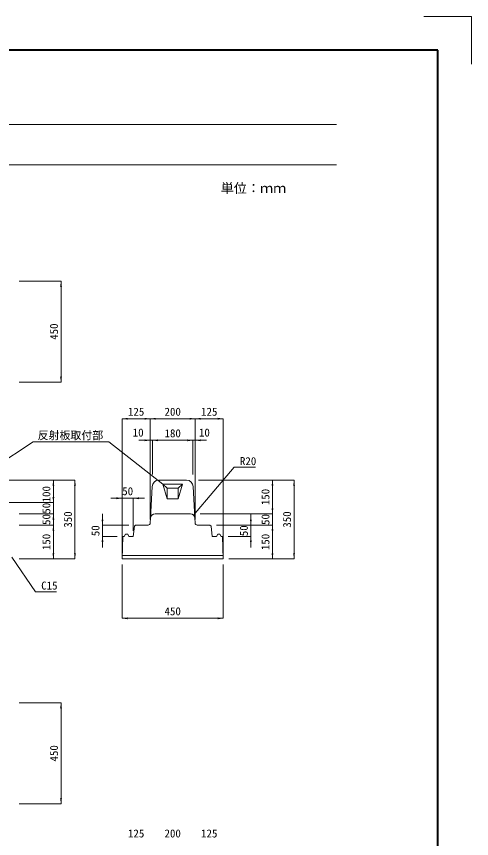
# Model space of a CAD drawing. Units: millimetres, scale not verified. Extents: x 19044 to 37689, y -9270 to 9420.
# Drawn here: x 29751 to 31774, y -4377 to -720 of the extents above; entities that cross this region are included whole.
import ezdxf
from ezdxf.enums import TextEntityAlignment as Align

# ---------------------------------------------------------------- set-up
doc = ezdxf.new("R2010")
doc.units = ezdxf.units.MM
doc.header["$LTSCALE"] = 25
for name, color, linetype, lineweight in [('Defpoints_6', 1, 'Continuous', 13), ('図枠', 7, 'Continuous', 5), ('寸法線', 7, 'Continuous', 9), ('引出線', 4, 'Continuous', 13), ('本体', 2, 'Continuous', 5)]:
    doc.layers.add(name, color=color, linetype=linetype, lineweight=lineweight)
doc.styles.add('ＭＳ ゴシック', font='')
doc.styles.get('ＭＳ ゴシック').set_extended_font_data('MS Gothic')

# ---------------------------------------------------------------- blocks, each defined once
blk = doc.blocks.new('filled_arrow')
at = {"color": 0, "linetype": 'Continuous', "lineweight": -2}
blk.add_solid([(7.5, 1.25), (0, 0), (7.5, -1.25)], dxfattribs=at)

msp = doc.modelspace()

# ---------------------------------------------------------------- linework, layer by layer
at = {"layer": 'Defpoints_6'}
for q in [(31562.06, -719.87), (31774.19, -932)]:
    msp.add_line((31774.19, -719.87), q, dxfattribs=at)
at = {"layer": '図枠', "lineweight": 40}
for p, q in [((31624.19, -869.87), (26074.19, -869.87)), ((31624.19, -9119.87), (31624.19, -869.87))]:
    msp.add_line(p, q, dxfattribs=at)
at = {"layer": '図枠', "lineweight": 13}
for p, q in [((26434.19, -1199.87), (31174.19, -1199.87)), ((26434.19, -1379.87), (31174.19, -1379.87))]:
    msp.add_line(p, q, dxfattribs=at)
at = {"layer": '寸法線', "lineweight": 13}
for p, q in [((29763.38, -1896.85), (29948.96, -1896.85)), ((29948.96, -1896.85), (29948.96, -2346.85)), ((29763.38, -2346.85), (29948.96, -2346.85)), ((30345.49, -2509.34), (30220.49, -2509.34)), ((30220.49, -3107.56), (30220.49, -2509.34)), ((30345.49, -2509.34), (30545.49, -2509.34)), ((30345.49, -2957.56), (30345.49, -2509.34)), ((30345.49, -2957.56), (30345.49, -2509.34)), ((30545.49, -2957.56), (30545.49, -2509.34)), ((30545.49, -2509.34), (30670.49, -2509.34)), ((30545.49, -2957.56), (30545.49, -2509.34)), ((30670.49, -3107.56), (30670.49, -2509.34)), ((30405.49, -2605.34), (30295.49, -2605.34)), ((30345.49, -2957.56), (30345.49, -2605.34)), ((30355.49, -2757.56), (30355.49, -2605.34)), ((30535.49, -2605.34), (30355.49, -2605.34)), ((30355.49, -2757.56), (30355.49, -2605.34)), ((30485.49, -2605.34), (30595.49, -2605.34)), ((30535.49, -2757.56), (30535.49, -2605.34)), ((30535.49, -2757.56), (30535.49, -2605.34)), ((30545.49, -2957.56), (30545.49, -2605.34)), ((29463.38, -2782.56), (30011.07, -2782.56)), ((29463.38, -2782.56), (29915.07, -2782.56)), ((29915.07, -2882.56), (29915.07, -2782.56)), ((30011.07, -3132.56), (30011.07, -2782.56)), ((30560.49, -2782.56), (30985.05, -2782.56)), ((30560.49, -2782.56), (30889.05, -2782.56)), ((30889.05, -2782.56), (30889.05, -2932.56)), ((30985.05, -3132.56), (30985.05, -2782.56)), ((29915.07, -2982.56), (29915.07, -2832.56)), ((29563.38, -2882.56), (29915.07, -2882.56)), ((29563.38, -2882.56), (29915.07, -2882.56)), ((30320.49, -2863.02), (30170.49, -2863.02)), ((30220.49, -3107.56), (30220.49, -2863.02)), ((30270.49, -3007.56), (30270.49, -2863.02)), ((30889.05, -2882.56), (30889.05, -3032.56)), ((29915.07, -2907.56), (29915.07, -3032.56)), ((29763.38, -2932.56), (29915.07, -2932.56)), ((29763.38, -2932.56), (29915.07, -2932.56)), ((30133.38, -2932.56), (30133.38, -3082.56)), ((30567.99, -2932.56), (30889.05, -2932.56)), ((30567.99, -2932.56), (30889.05, -2932.56)), ((30793.05, -2932.56), (30793.05, -3082.56)), ((29763.38, -2982.56), (29915.07, -2982.56)), ((29763.38, -2982.56), (29915.07, -2982.56)), ((29915.07, -2982.56), (29915.07, -3132.56)), ((30250.49, -2982.56), (30133.38, -2982.56)), ((30640.49, -2982.56), (30793.05, -2982.56)), ((30640.49, -2982.56), (30889.05, -2982.56)), ((30640.49, -2982.56), (30889.05, -2982.56)), ((30889.05, -2982.56), (30889.05, -3132.56)), ((30198.82, -3032.56), (30133.38, -3032.56)), ((30692.15, -3032.56), (30793.05, -3032.56)), ((29763.38, -3132.56), (29915.07, -3132.56)), ((29763.38, -3132.56), (30011.07, -3132.56)), ((30695.49, -3132.56), (30889.05, -3132.56)), ((30695.49, -3132.56), (30985.05, -3132.56)), ((30220.49, -3157.56), (30220.49, -3397.1)), ((30670.49, -3157.56), (30670.49, -3397.1)), ((30220.49, -3397.1), (30670.49, -3397.1)), ((29763.38, -3772.76), (29948.96, -3772.76)), ((29948.96, -3772.76), (29948.96, -4222.76)), ((29763.38, -4222.76), (29948.96, -4222.76))]:
    msp.add_line(p, q, dxfattribs=at)
at = {"layer": '引出線'}
msp.add_line((30402.14, -2799.88), (30161.53, -2612.27), dxfattribs=at)
for points in [[(29482.44, -2837.03), (29825.23, -2612.27), (30161.53, -2612.27)], [(30537.75, -2938.07), (30719.52, -2725.05), (30813.43, -2725.05)], [(29730.88, -3125.06), (29835.95, -3278.55), (29929.28, -3278.55)]]:
    msp.add_lwpolyline(points, dxfattribs=at)
at = {"layer": '本体', "lineweight": 15}
for p, q in [((30347.04, -2951.56), (30354.06, -2811.06)), ((30506.95, -2782.56), (30384.03, -2782.56)), ((30543.94, -2951.56), (30536.91, -2811.06))]:
    msp.add_line(p, q, dxfattribs=at)
at = {"layer": '本体', "lineweight": 9}
for p, q in [((30420.49, -2818.24), (30402.14, -2799.88)), ((30402.14, -2799.88), (30420.49, -2866.19)), ((30402.14, -2799.88), (30488.84, -2799.88)), ((30470.49, -2818.24), (30488.84, -2799.88)), ((30470.49, -2866.19), (30488.84, -2799.88)), ((30420.49, -2818.24), (30420.49, -2866.19)), ((30420.49, -2818.24), (30470.49, -2818.24)), ((30470.49, -2818.24), (30470.49, -2866.19)), ((30420.49, -2865.66), (30470.49, -2865.66)), ((30420.49, -2866.19), (30470.49, -2866.19)), ((30669.99, -3117.56), (30220.99, -3117.56))]:
    msp.add_line(p, q, dxfattribs=at)
at = {"layer": '本体', "lineweight": 13}
for p, q in [((30345.96, -2973.06), (30347.04, -2951.56)), ((30367.01, -2932.56), (30523.96, -2932.56)), ((30545.01, -2973.06), (30543.94, -2951.56)), ((30270.49, -3032.56), (30274.99, -2987.54)), ((30274.99, -2987.54), (30280.49, -2982.56)), ((30335.98, -2982.56), (30280.49, -2982.56)), ((30610.49, -2982.56), (30555, -2982.56)), ((30610.49, -2982.56), (30615.99, -2987.54)), ((30620.49, -3032.56), (30615.99, -2987.54)), ((30223.82, -3032.56), (30220.49, -3132.56)), ((30223.82, -3032.56), (30230.49, -3032.56)), ((30230.49, -3032.56), (30235.49, -3022.56)), ((30235.49, -3022.56), (30245.49, -3022.56)), ((30245.49, -3022.56), (30250.49, -3032.56)), ((30250.49, -3032.56), (30270.49, -3032.56)), ((30640.49, -3032.56), (30620.49, -3032.56)), ((30645.49, -3022.56), (30640.49, -3032.56)), ((30655.49, -3022.56), (30645.49, -3022.56)), ((30660.49, -3032.56), (30655.49, -3022.56)), ((30667.15, -3032.56), (30660.49, -3032.56)), ((30667.15, -3032.56), (30670.49, -3132.56)), ((30670.49, -3132.56), (30220.49, -3132.56))]:
    msp.add_line(p, q, dxfattribs=at)
at = {"layer": '本体', "lineweight": 15}
for centre, start, end in [((30384.03, -2812.56), 90, 177.13759), ((30506.95, -2812.56), 2.86241, 90)]:
    msp.add_arc(centre, 30, start, end, dxfattribs=at)
at = {"layer": '本体', "lineweight": 13}
for centre, radius, start, end in [((30367.01, -2952.56), 20, 90, 177.13759), ((30523.96, -2952.56), 20, 2.86241, 90), ((30335.98, -2972.56), 10, 270, 357.13759), ((30555, -2972.56), 10, 182.86241, 270)]:
    msp.add_arc(centre, radius, start, end, dxfattribs=at)

# ---------------------------------------------------------------- block references
at = {"layer": '寸法線', "lineweight": 13, "xscale": 3.33, "yscale": 3.33}
for p, rotation in [((29948.96, -1896.85), 270), ((29948.96, -2346.85), 90), ((30345.49, -2509.34), 180), ((30545.49, -2509.34), 180), ((30670.49, -2509.34), 180), ((30345.49, -2605.34), 180), ((30535.49, -2605.34), 180), ((30535.49, -2605.34), 180), ((29915.07, -2782.56), 270), ((30011.07, -2782.56), 270), ((30889.05, -2782.56), 270), ((30985.05, -2782.56), 270), ((29915.07, -2882.56), 90), ((30220.49, -2863.02), 180), ((30889.05, -2932.56), 90), ((30889.05, -2932.56), 90), ((29915.07, -2932.56), 270), ((30133.38, -2982.56), 90), ((30793.05, -2982.56), 90), ((29915.07, -2982.56), 270), ((29915.07, -2982.56), 270), ((30889.05, -2982.56), 270), ((30889.05, -2982.56), 270), ((30133.38, -3032.56), 270), ((30793.05, -3032.56), 270), ((29915.07, -3132.56), 90), ((30011.07, -3132.56), 90), ((30889.05, -3132.56), 90), ((30985.05, -3132.56), 90), ((30670.49, -3397.1), 180), ((29948.96, -3772.76), 270), ((29948.96, -4222.76), 90)]:
    msp.add_blockref('filled_arrow', p, dxfattribs=dict(at, rotation=rotation))
for p in [(30220.49, -2509.34), (30345.49, -2509.34), (30545.49, -2509.34), (30355.49, -2605.34), (30355.49, -2605.34), (30545.49, -2605.34), (30270.49, -2863.02), (30220.49, -3397.1)]:
    msp.add_blockref('filled_arrow', p, dxfattribs=at)
at = {"layer": '引出線', "xscale": 0.133, "yscale": 0.133}
for p, rotation in [((30402.14, -2799.88), 142.1), ((30537.75, -2938.07), 49.5)]:
    msp.add_blockref('filled_arrow', p, dxfattribs=dict(at, rotation=rotation))

# ---------------------------------------------------------------- texts
at = {"layer": '図枠', "style": 'ＭＳ ゴシック'}
msp.add_text('単位：ｍｍ', height=42.72, dxfattribs=at).set_placement((30804.79, -1483.87), align=Align.MIDDLE_CENTER)
at = {"layer": '寸法線', "style": 'ＭＳ ゴシック'}
for s, p in [('450', (29917.71, -2121.85)), ('100', (29883.82, -2845.06)), ('150', (30857.8, -2857.56)), ('50', (29883.82, -2907.56)), ('350', (29979.82, -2957.56)), ('350', (30953.8, -2957.56)), ('50', (29883.82, -2957.56)), ('50', (30857.8, -2957.56)), ('50', (30102.13, -3007.56)), ('50', (30761.8, -3007.56)), ('150', (29883.82, -3057.56)), ('150', (30857.8, -3057.56)), ('450', (29917.71, -3997.76))]:
    msp.add_text(s, height=35.6, rotation=90, dxfattribs=at).set_placement(p, align=Align.MIDDLE_CENTER)
for s, p in [('125', (30282.99, -2478.09)), ('200', (30445.49, -2478.09)), ('125', (30607.99, -2478.09)), ('10', (30292.06, -2570.84)), ('180', (30445.49, -2574.09)), ('10', (30586.46, -2570.84)), ('50', (30245.49, -2831.77)), ('450', (30445.49, -3365.85)), ('125', (30282.99, -4354.01)), ('200', (30445.49, -4354.01)), ('125', (30607.99, -4354.01))]:
    msp.add_text(s, height=35.6, dxfattribs=at).set_placement(p, align=Align.MIDDLE_CENTER)
at = {"layer": '引出線', "style": 'ＭＳ ゴシック'}
msp.add_text('反射板取付部', height=35.6, dxfattribs=at).set_placement((30136.53, -2565.18), align=Align.TOP_RIGHT)
for s, p in [('R20', (30744.52, -2680.05)), ('C15', (29860.95, -3233.55))]:
    msp.add_text(s, height=35.6, dxfattribs=at).set_placement(p, align=Align.TOP_LEFT)

doc.saveas('drawing.dxf')
